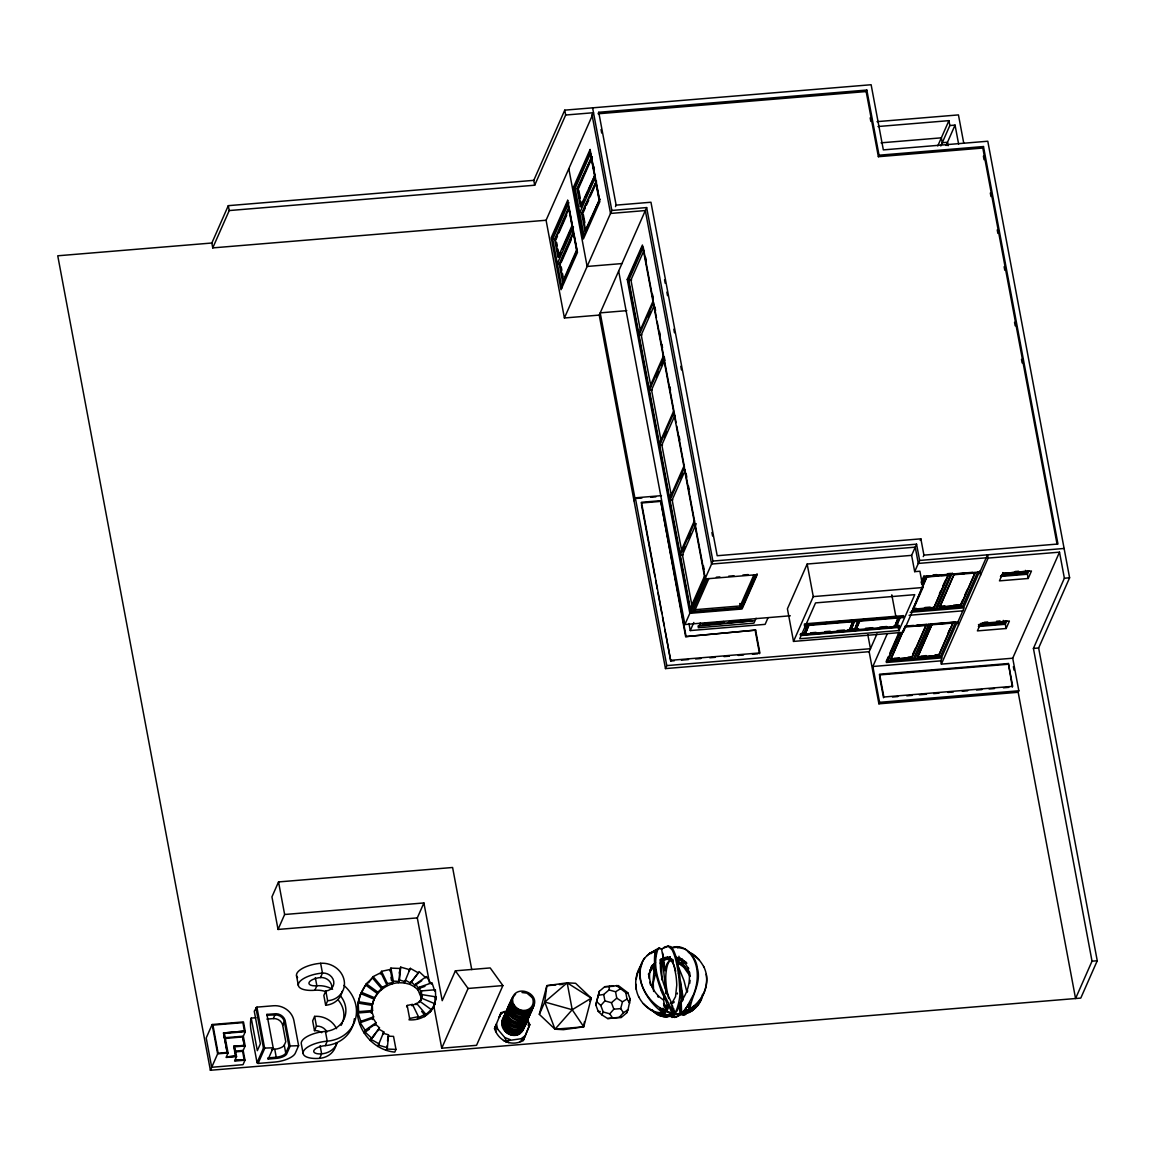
<?xml version="1.0" encoding="UTF-8"?>
<svg xmlns="http://www.w3.org/2000/svg" width="1155" height="1155" viewBox="0 0 1155 1155"><rect width="100%" height="100%" fill="white"/><g stroke="black" fill="none" stroke-linecap="round" stroke-linejoin="round"><path stroke-width="1.5" d="M679.66 990.961C681.479 997.025 673.394 1027.748 671.748 1003.435L675.545 996.606L676.772 985.1A25.049 6.511 85.9 0 0 676.022 975.816L674.433 967.313A25.049 6.511 85.9 0 0 672.224 960.83C669.741 954.795 659.953 957.163 660.487 963.14C659.592 977.375 666.132 990.86 671.748 1003.435M670.03 956.788L670.348 958.491L664.37 958.982L667.965 956.903M266.921 1015.592L266.935 1014.393L276.117 1013.715A9.168 8.172 23.8 0 1 285.097 1020.226L290.078 1046.387L286.483 1054.371A9.168 3.552 -10.6 0 1 277.402 1058.283L268.22 1059.077L268.234 1057.879L276.233 1057.215A8.273 3.205 -10.6 0 0 285.761 1053.115L288.894 1046.026L284.347 1021.756A8.273 7.363 23.8 0 0 274.933 1014.927L267.079 1015.216M357.429 1014.335C356.707 1003.969 359.58 993.517 365.687 985.085L377.252 993.473C373.282 999.234 371.174 1006.193 371.361 1013.18L372.545 1010.495L372.314 1005.384L358.223 1003.117L358.613 1011.65L357.429 1014.335C359.523 1033.465 375.375 1050.371 394.793 1052.104L395.977 1049.404L393.537 1036.382L388.008 1036.165L387.546 1040.987M661.815 960.368L661.757 972.582A35.949 8.504 85.3 0 0 662.046 979.974M681.999 1000.346L681.84 992.492L679.833 982.977M387.069 1045.824L386.766 1049.043L395.977 1049.404M386.174 1050.386L387.358 1047.7L388.6 1034.822L383.2 1033.277M399.197 973.044L400.698 967.139L409.707 969.695M373.513 1000.49C377.743 990.571 387.546 983.598 398.273 982.717L399.457 980.032L400.698 967.139M689.708 983.439L690.084 980.364M539.327 1014.35L544.756 1002.006L546.849 985.677L567.177 982.818L575.594 983.295L591.273 998.151L583.751 1026.824L563.423 1029.668L555.006 1029.206L539.327 1014.35L546.849 985.677L555.829 984.941M583.954 1025.192L584.372 1021.915M595.792 1004.922L599.358 991.293L604.686 986.731L618.358 985.59L627.815 992.766L630.24 999.234L627.959 1009.932L626.674 1012.863L621.347 1017.425L607.674 1018.551L601.943 1014.913L598.218 1011.376L595.792 1004.922L599.358 991.293M598.868 995.177L603.704 994.498L609.032 989.936L609.522 986.052M626.674 1012.863L626.992 1010.279M655.217 970.287L654.813 972.625L653.513 965.681M677.263 994.022L677.408 993.055M434.352 1005.081L436.345 996.938L422.268 994.672L420.478 1000.909L421.662 998.223L434.944 1003.738C431.436 1014.61 420.102 1020.746 409.029 1019.836L409.621 1018.493L407.181 1005.456L412.451 1004.345L418.428 1016.631L417.229 1019.331M677.581 966.721L678.981 963.501L683.847 967.298L690.185 976.293M702.485 994.368C702.875 1002.742 691.022 1013.556 686.07 1013.325M433.746 1006.424L436.345 996.938M636.145 979.426L637.574 972.813L641.559 964.945M523.533 1027.445C522.565 1037.291 507.825 1037.58 504.259 1029.264M523.821 1028.398L524.442 1025.857M524.948 1024.702C522.204 1044.207 492.001 1028.773 505.414 1014.437M525.453 1023.547C523.229 1038.692 498.354 1030.332 504.042 1016.775M525.352 1024.933L525.958 1022.406M526.478 1021.251C524.226 1040.092 494.47 1026.347 506.439 1012.126M526.362 1022.637L526.983 1020.096M527.994 1017.786C527.041 1036.901 496.433 1026.015 506.944 1010.986M527.893 1019.172L528.499 1016.645M529.019 1015.49C526.767 1034.317 497.011 1020.587 508.98 1006.366M529.524 1014.335C527.676 1027.936 505.673 1022.911 507.449 1010.177M529.409 1015.721L530.029 1013.18M530.535 1012.025C527.46 1032.815 495.827 1013.816 512.502 1001.039M531.04 1010.885C527.835 1028.426 499.769 1014.032 511.521 1000.605M530.939 1012.256L531.56 1009.73M532.065 1008.575C530.665 1024.803 504.446 1017.295 510.149 1002.944M531.95 1009.961L532.571 1007.42M533.076 1006.265C530.824 1025.106 501.082 1011.376 513.037 997.155M533.581 1005.11C531.141 1020.977 505.038 1010.899 512.69 997.184C517.945 984.349 540.064 993.892 533.48 1006.496M357.631 1004.46L360.822 993.632L374.105 999.147L371.722 1006.727M421.07 999.566L422.268 994.672M505.053 1014.465C500.62 1025.351 517.079 1034.981 524.529 1026.015M506.583 1011.015C501.544 1023.113 521.959 1032.512 527.387 1020.327M509.124 1005.24C504.692 1016.126 521.15 1025.755 528.586 1016.804M511.665 999.479C507.233 1010.365 523.691 1019.995 531.127 1011.044M607.674 1018.551L619.34 1017.31L623.426 1012.675L620.697 1008.618L622.473 1001.804L627.006 999.046L625.808 992.665L616.351 985.489M664.89 997.097L663.548 999.999L665.554 1010.741C646.338 1002.612 632.377 976.87 644.721 957.769M654.813 972.625L655.838 969.969M687.283 991.943L687.687 990.773M507.68 1011.174L501.068 1012.646L494.513 1028.585C498.57 1040.929 511.448 1046.935 523.273 1040.525L529.813 1024.586L528.037 1021.034L529.178 1026.246M523.273 1040.525L529.813 1024.586M377.757 1046.488L378.941 1043.802L370.755 1039.226L378.883 1029.192L383.792 1031.935L378.349 1045.145L387.358 1047.7M398.273 982.717L404.264 982.905L405.448 980.22L410.357 982.963L418.485 972.929L410.299 968.352L404.856 981.562L399.457 980.032M494.513 1028.585L496.491 1023.908L497.632 1029.119L504.778 1037.551L506.352 1040.872L505.861 1041.969M660.082 960.339L660.79 959.213M668.095 946.508L668.702 945.974L663.923 947.966M669.25 946.523L670.838 946.609L673.004 949.482A35.949 8.504 85.3 0 1 677.133 960.974L679.4 973.044M211.841 243.012L228.3 205.662L533.783 180.339L564.752 110.144L871.13 84.734L883.344 149.89L987.785 141.228L1069.602 577.789L1038.634 647.984L1097.25 960.758L1080.777 998.093L210.383 1070.266L57.75 255.789L211.841 243.012L212.751 247.892L546.084 220.244L593.526 112.714L565.661 115.024L534.707 185.219L229.224 210.557L212.751 247.892M598.738 112.28L598.088 113.782L866.163 91.548L866.827 90.047L598.738 112.28L616.135 205.128L615.485 206.63M551.527 239.258L567.668 202.659L576.821 251.53L560.68 288.129M573.919 188.467L590.061 151.883L599.228 200.753L583.087 237.338M561.908 288.028L552.754 239.157L568.881 202.558M590.58 153.37L575.147 188.366L583.968 235.49M569.141 208.94L572.201 225.225L558.038 257.348L554.674 239.417L568.838 207.308M581.817 206.442L580.431 206.557L577.067 188.64L591.938 156.474L577.774 188.583L581.124 206.5L583.954 200.089M568.823 208.867L555.367 239.359L558.731 257.291L560.854 252.469M557.49 236.096L556.075 239.302L554.674 239.417M558.904 232.891L566.686 215.22M591.923 158.018L578.467 188.525L577.067 188.64M212.13 1024.514L206.211 1037.955L211.697 1067.278L243.026 1064.679L245.004 1060.203L243.171 1050.429L245.149 1045.954L243.33 1036.179L245.293 1031.689L243.474 1021.915L212.13 1024.514L217.631 1053.836L210.383 1070.266M471.745 969.623L452.601 867.492L278.528 881.929L271.945 896.858L278.037 929.443L417.302 917.893L423.899 902.95L284.635 914.5L278.037 929.443M580.431 206.557L595.287 174.391L588.92 188.843M562.268 249.263L572.187 226.784M585.368 196.87L587.505 192.048M573.472 227.001L557.331 263.585L558.717 263.47M579.723 212.809L595.157 177.812M573.717 233.382L576.778 249.668L562.615 281.777L559.251 263.86L573.414 231.751M586.408 230.885L585.008 231L581.658 213.083L596.514 180.916L582.351 213.025L585.701 230.942L592.082 216.49M573.4 233.296L559.944 263.802L563.308 281.719L576.764 251.213M561.359 262.142L571.263 239.663M585.166 208.145L583.044 212.968L581.658 213.083M586.581 204.94L588.704 200.118M590.118 196.913L596.5 182.461M223.521 1032.989L244.485 1031.097L223.521 1032.989L227.189 1052.537L223.594 1032.83M585.008 231L599.864 198.833L593.497 213.271M245.293 1031.689L224.402 1033.422L228.069 1052.97L226.091 1057.46L236.544 1056.594L234.71 1046.82L245.149 1045.954M233.888 1046.228L235.721 1056.002L226.611 1056.897L235.663 1056.146L233.888 1046.228L244.34 1045.362L242.752 1036.887L224.965 1038.504M242.68 1037.031L244.268 1045.506L233.83 1046.372M251.227 1018.104A9.702 2.296 85.3 0 0 251.097 1030.924L257.045 1062.701L258.07 1063.437L274.616 1062.066A17.975 6.973 -10.6 0 0 295.319 1053.158L298.611 1045.679L293.904 1020.601A17.975 16.026 23.8 0 0 273.446 1005.76L256.901 1007.131L254.259 1011.231L260.366 1043.817L257.334 1050.675L251.227 1018.104L255.934 1017.714M236.544 1056.594L234.566 1061.07L245.004 1060.203M611.832 210.455L646.656 207.568L599.228 315.098L564.405 317.986L611.832 210.455L592.602 107.834M242.536 1051.295L234.999 1051.916M244.124 1059.756L235.144 1060.362L244.124 1059.756L242.608 1051.137M266.906 1019.114L273.316 1018.58L274.933 1014.927M257.045 1062.701L263.47 1048.134L255.876 1007.564M258.07 1063.437L264.668 1048.495L256.901 1007.131M285.761 1053.115L284.26 1045.131L285.776 1041.709L282.73 1025.409L284.347 1021.756M268.22 1059.077L273.186 1047.787L266.935 1014.393M689.838 613.334L627.252 279.395L642.411 245.033L704.983 578.973L757.218 574.641L742.059 609.003L689.838 613.334L684.901 624.523L790.309 615.788M757.059 573.833L741.914 608.18L690.56 612.439L628.132 279.322L642.555 246.607M342.169 991.351A20.675 18.422 23.8 0 1 325.667 1005.24L323.848 995.466L325.811 990.99A9.89 8.807 23.8 0 0 333.708 981.245A9.89 8.807 23.8 0 0 322.462 973.073A20.675 8.013 -10.6 0 0 298.654 983.324A20.675 8.013 -10.6 0 0 314.882 990.254L316.86 985.764L315.329 977.621M332.582 989.258A25.165 22.421 23.8 0 0 316.86 985.764A9.89 3.826 -10.6 0 1 309.092 982.457A9.89 3.826 -10.6 0 1 320.484 977.549L322.462 973.073L320.628 963.299A20.675 8.013 -10.6 0 0 297.615 977.621M695.093 523.951L705.07 577.211L690.575 610.071L628.768 280.203L643.248 247.343L653.254 300.69L638.758 333.55M643.985 250.447L630.933 280.015L640.289 329.926M336.553 1028.657A20.675 18.422 23.8 0 0 314.622 1016.386L312.644 1020.861L314.478 1030.635A9.89 8.807 23.8 0 1 321.74 1032.7M314.478 1030.635L316.456 1026.16L314.622 1016.386M325.667 1005.24L327.645 1000.764A20.675 18.422 23.8 0 0 344.161 980.378A20.675 18.422 23.8 0 0 320.628 963.299M343.872 985.417A35.949 32.037 23.8 0 1 355.264 1019.721A35.949 32.037 23.8 0 1 327.24 1041.16A20.675 8.013 -10.6 0 0 303.433 1051.397A20.675 8.013 -10.6 0 0 319.661 1058.327L321.639 1053.851A20.675 18.422 23.8 0 0 337.217 1043.037M320.108 1045.708L321.639 1053.851A9.89 3.826 -10.6 0 1 313.871 1050.53A9.89 3.826 -10.6 0 1 325.262 1045.636L327.24 1041.16L325.407 1031.386A25.165 22.421 23.8 0 0 340.104 995.422M648.186 316.932L650.352 312.009M654.279 305.425L641.242 334.993L650.915 386.622M376.66 994.83L377.858 992.131L381.598 988.666L372.516 977.967L366.279 983.742L360.23 994.975M381.006 990.008L382.19 987.323L386.867 984.955L380.89 972.669L373.108 976.625L368.503 982.862M380.298 974.012L381.497 971.326L390.289 969.464L392.729 982.501L387.459 983.612L386.261 986.298M359.609 1024.023L360.793 1021.338L358.021 1012.993L371.953 1011.838L373.614 1016.848L372.43 1019.533M389.697 970.806L390.881 968.121L400.106 968.482L398.865 981.375L393.321 981.158L392.137 983.843M363.969 1032.931L365.153 1030.246L375.996 1022.724L373.022 1018.19L360.201 1022.68L365.153 1030.246M649.067 388.528L663.562 355.668L657.108 321.249M656.314 376.848L658.48 371.91M661.382 365.341L662.826 362.064M664.587 360.403L651.55 389.971L661.223 441.6M374.798 1025.423L375.996 1022.724M370.163 1040.568L379.475 1027.849L375.389 1024.066L364.561 1031.588L371.347 1037.883M378.291 1030.534L379.475 1027.849M409.115 971.037L410.299 968.352M382.608 1034.62L383.792 1031.935M404.264 982.905L409.765 984.305L419.077 971.586L425.863 977.881M421.084 997.371L417.995 989.936L414.443 986.731L415.627 984.046L426.455 976.538L431.407 984.103M406.589 1006.814L407.181 1005.456M417.995 989.936L419.178 987.251L431.999 982.761L434.771 991.091M634.023 500.808L635.337 497.819L661.454 495.654M659.361 443.506L673.856 410.646L663.865 357.299L649.37 390.159L652.272 389.914M664.443 436.749L666.608 431.826M674.895 415.381L661.844 444.949L671.517 496.578M420.247 993.589L421.431 990.903L435.363 989.748L435.753 998.281M424.434 1016.718L425.618 1014.032L416.536 1003.32L411.859 1005.687M430.079 1012.285L431.263 1009.6L419.684 1001.197L415.944 1004.662M685.637 636.636L755.601 630.11L685.637 636.636L660.631 500.678L641.473 502.266L670.752 661.021L674.303 660.732M433.804 1005.947L441.73 1048.206L476.539 1045.318L502.887 985.576L490.196 967.933L455.388 970.821L442.206 1000.692L423.899 902.95M669.669 498.484L684.164 465.624M680.54 478.589L682.706 473.651M685.189 470.359L672.152 499.927L681.825 551.556M441.73 1048.206L468.078 988.463L455.388 970.821M679.977 553.462L694.458 520.602M682.865 551.628L685.045 546.705M688.669 538.49L690.849 533.567M696.22 523.691L682.446 554.905L692.134 606.534M879.042 155.203L983.483 146.541L982.818 148.042L878.378 156.705L879.042 155.203L866.827 90.047M501.068 1012.646L498.974 1017.598L499.942 1016.516M690.271 608.44L704.767 575.58M876.977 633.922L869.138 651.694L665.468 668.586L666.782 665.598L635.337 497.819M704.983 578.973L712.895 561.056L646.656 207.568M690.56 612.439L705.705 578.092M707.12 578.684L692.625 611.544L740.499 607.573L754.995 574.728M701.302 593.352L703.482 588.415M694.372 611.399L708.852 578.54M767.974 617.882L765.13 624.364L690.271 630.572L693.837 622.473M700.378 622.863L698.226 627.743L753.926 623.137L756.077 618.243M937.788 145.905L948.919 120.654L877.973 126.53M940.834 145.949L949.843 125.534L948.919 120.654M753.955 574.728L740.196 605.956L694.054 609.782M946.061 145.516L955.055 125.101L949.843 125.534M753.955 620.755L697.909 626.126M589.916 1001.241L591.273 998.151L567.177 982.818L544.756 1002.006L555.006 1029.206L583.751 1026.824L572.216 1009.73L567.177 982.818M601.943 1014.913L603.242 1011.982L600.802 1005.514L597.077 1001.991M911.627 555.367L807.172 564.03L787.421 608.829L793.514 641.415L903.196 632.319L922.946 587.505L919.9 571.22L914.673 571.653L911.627 555.367L916.565 544.164L712.895 561.056M628.955 1002.165L630.24 999.234M793.514 641.415L813.279 596.601L807.172 564.03M804.458 623.859L804.429 625.765L903.571 617.535M807.908 625.476L803.837 634.73L806.984 625.707M805.786 632.42L809.179 624.696L814.492 624.263M805.223 634.615L809.063 624.047M851.235 625.014L849.445 630.948L853.285 620.379M857.472 621.52L854.31 630.543L858.396 621.289M859.667 620.509L855.581 629.778L894.576 626.544L898.662 617.275L891.573 617.867M859.796 621.173L855.711 630.428L855.465 629.129M920.217 540.338L920.867 538.836L717.197 555.728L650.958 202.241L616.135 205.128M1012.718 658.206L941.354 664.125L988.117 558.082L1059.496 552.162L1012.718 658.206L1018.826 690.777L1018.176 692.278L878.912 703.828L879.561 702.327L872.848 666.493L887.083 634.211M914.673 571.653L919.625 560.449L916.565 544.164M923.264 556.623L923.928 555.136L920.867 538.836M897.854 618.17L894.706 627.194L898.778 617.939M898.576 619.6L896.092 627.078L900.178 617.824M898.951 630.515L914.76 594.666L815.546 602.896L799.736 638.744L898.951 630.515L896.728 621.116M888.325 656.632L886.174 661.512L941.874 656.906L956.975 622.646M889.769 653.369L899.11 632.189M921.17 582.163L924.043 575.638M899.283 633.171L886.347 662.494L942.061 657.874L940.733 660.862L941.354 664.125M921.358 583.131L924.231 576.619L979.931 571.999L987.511 554.819L988.117 558.082M900.51 632.825L888.238 660.631L913.475 658.538L928.634 624.176M921.849 584.416L925.458 576.244L930.511 575.825M910.284 626.241L926.151 625.259L911.786 657.816L890.722 659.563L904.307 628.306M941.137 575.479L948.212 575.219L933.861 607.775L912.797 609.522L927.09 576.634L937.615 575.768M890.722 659.563L905.029 626.674M912.797 609.522L926.974 575.984M913.042 653.571L915.193 648.691M939.419 593.771L940.849 590.523M943 585.643L945.165 580.748M926.079 624.927L911.728 657.484L890.664 659.231M933.861 607.775L948.154 574.887M952.254 573.024L937.283 608.353L962.534 606.26L977.679 571.913M917.648 656.993L931.998 624.436L917.705 657.325L938.77 655.578L953.063 622.689L938.712 655.246L917.705 657.325M964.598 573.53L954.073 574.396L939.708 606.967L960.772 605.22L975.138 572.649L968.121 573.241M975.138 572.649L960.83 605.538L939.78 607.285L954.073 574.396M947.923 633.431L950.074 628.551M960.657 604.556L962.808 599.676M964.959 594.796L967.11 589.916M979.758 571.018L963.949 606.866L911.829 611.183M958.477 625.288L957.87 622.025L964.122 607.848L910.212 612.309M978.66 625.765L1003.912 623.671L1005.225 620.683M1000.735 575.739L1025.972 573.645L1027.3 570.657M1006.828 620.841L1005.326 624.278L978.386 626.501M1028.903 570.801L1027.387 574.237L1000.461 576.475M1006.121 628.508L1009.412 621.044L980.682 623.426L977.39 630.89L1006.121 628.508L1005.197 623.628M1028.181 578.482L1031.473 571.003L1002.757 573.385L999.45 580.864L1028.181 578.482L1027.271 573.587M1012.358 687.081L1008.416 663.519L879.605 674.202L883.878 697.014L1012.69 686.33L1008.416 663.519M1018.176 692.278L1075.565 998.526L1092.024 961.177L1033.422 648.417L1064.376 578.222L1059.496 552.162M656.04 971.557L653.225 983.006L653.615 991.452M651.001 967.457L651.81 965.768M648.359 974.257L654.625 965.465L652.373 987.482M701.099 999.176L697.721 1005.673M641.588 964.338C635.019 973.824 633.749 986.601 638.787 997.054M677.408 947.923L679.501 947.1M652.748 964.93C644.923 976.928 652.33 992.982 663.548 999.999M512.17 998.339L515.549 994.123M512.026 999.45C503.696 1010.12 521.815 1023.46 530.116 1013.339M509.485 1005.225C499.971 1015.981 518.133 1030.765 527.07 1020.255M507.955 1008.676C498.455 1019.389 516.588 1034.259 525.539 1023.72M503.031 1019.071L504.403 1016.747M503.898 1017.887C496.405 1027.445 510.683 1040.251 520.024 1033.566M419.092 1002.54L421.662 998.223M430.671 1010.943L434.944 1003.738M533.985 1005.341C530.159 1017.541 510.51 1011.794 512.026 999.811M657.888 949.352C650.164 971.268 664.096 993.733 673.423 1013.195M660.097 963.689L662.71 960.686L664.443 978.458A25.049 5.342 84.6 0 0 665.381 987.828L665.785 990.398M683.269 999.624L681.724 1001.833M677.133 963.905L677.321 959.848M665.554 1010.741C670.348 1003.969 662.522 996.26 660.92 989.792M666.695 1011.174L668.196 1008.257L668.124 1004.778L672.152 1012.935L666.608 1011.246L665.468 1005.168M683.616 1015.202C680.035 1012.646 675.892 1020.341 671.734 1015.577M653.687 965.017L650.02 970.402L653.947 964.656M673.466 1002.93L674.275 1001.89M372.199 1038.056L375.245 1034.303M660.169 962.375L661.18 961.22L660.357 961.509M655.549 962.303L654.336 963.761M650.886 968.164L653.571 964.642L652.041 965.551M657.902 949.338L659.346 947.851L661.598 949.28L664.804 946.912L668.168 946.176L671.907 949.554A35.949 8.504 85.3 0 1 676.05 961.061A35.401 8.374 85.3 0 1 678.303 973.145M555.006 1029.206L572.216 1009.73L591.273 998.151M600.802 1005.514L604.902 1000.88L603.704 994.498M603.242 1011.982L609.768 1013.816L613.854 1009.181L620.697 1008.618M687.283 1012.964L682.259 1014.047C683.933 1017.006 689.318 1012.617 686.705 1009.932M500.303 1014.581L504.547 1011.433M525.352 1035.573L521.122 1038.72L506.352 1040.872M523.071 1039.673L524.024 1038.59M674.578 1013.44C681.349 1008.921 678.346 995.884 680.555 1012.935L677.465 1014.018L674.578 1013.44L673.668 1008.546M652.647 952.471L653.802 951.359L649.558 953.279M653.456 952.182L654.697 950.998M505.919 1013.282L507.926 1011.405M692.942 1010.12L688.698 1012.069L692.697 1010.336M646.872 955.763L649.341 953.611L651.478 953.452M695.628 1007.636C690.95 1012.213 690.632 1008.849 695.469 1005.572C705.705 995.581 710.325 979.743 703.64 966.417M655.145 962.692L651.94 966.013L654.221 963.804M425.026 1015.375L431.263 1009.6M656.228 949.641L658.697 948.14L659.837 948.833M532.657 1007.579C527.387 1013.758 516.66 1011.174 513.499 1004.099M522.998 1029.48C516.299 1037.421 501.746 1030.722 502.873 1020.558M604.902 1000.88L611.428 1002.713L616.756 998.165L615.557 991.77L609.032 989.936M678.101 962.187L679.342 961.783M643.349 1003.709C648.388 1008.272 655.13 1014.003 662.522 1012.358C643.263 998.916 626.486 964.382 654.322 950.839C658.855 946.436 654.178 954.42 654.625 956.196C653.802 967.717 656.964 979.079 660.92 989.777M678.895 947.663L685.29 949.035M421.806 980.696L415.035 985.388L410.949 981.62M365.312 1031.993L369.383 1029.177M689.015 1004.085L689.881 1008.69C701.677 1001.861 708.491 987.669 706.225 974.185M688.871 1009.369L683.154 1012.011L689.968 1002.944L688.871 1009.369L688.005 1004.807M519.793 1041.738L521.973 1040.366M615.557 991.77L620.091 989.012M623.426 1012.675L627.959 1009.932M417.821 1017.974L425.618 1014.032M660.212 959.733L662.075 959.199L661.469 958.751M663.389 1012.04L665.006 1011.174C653.326 1002.511 666.955 1017.598 662.797 1008.907M649.702 953.135L652.142 952.745M671.286 947.75C683.904 942.798 696.147 956.167 697.36 968.078C701.533 982.544 691.946 995.22 689.881 1008.69M672.499 947.793L678.837 946.927M660.544 960.96L662.421 959.892L661.108 959.69M685.059 949.049C699.555 959.184 699.656 980.335 693.231 995.22C690.055 1000.172 679.053 1025.51 679.963 1002.699C690.185 991.048 694.631 968.511 680.208 958.534M424.997 986.341L418.586 988.593L415.627 984.046M360.793 1021.338L373.614 1016.848M409.621 1018.493L418.428 1016.631M681.19 962.447L679.515 963.039L684.973 967.587L681.378 962.779M877.02 121.65L958.448 114.908L963.732 143.076M881.048 142.83L941.354 137.835L942.263 142.715L947.49 142.282L948.125 145.732M552.754 239.157L554.14 239.042M559.251 263.86L560.651 263.744M621.953 263.571L587.13 266.459L568.823 168.717M627.252 279.395L628.132 279.322M628.768 280.203L631.669 279.958M626.79 310.652L600.21 312.861L635.005 498.57M641.963 334.936L639.062 335.181L653.557 302.321L656.459 317.813M662.566 444.892L659.664 445.137L674.159 412.277L676.094 422.6M636.752 498.426L641.978 497.993M650.684 497.271L655.896 496.838M672.874 499.87L669.972 500.115L684.467 467.255L676.743 426.036M641.155 503.017L660.299 501.429M683.183 554.848L680.281 555.093L694.761 522.233L684.785 468.973M923.928 555.136L1057.966 544.019L983.483 146.541M716.331 577.211L719.868 576.908M728.733 576.186L734.031 575.739M742.896 575.002L748.209 574.569M919.625 560.449L1064.101 548.466M986.197 557.807L918.297 563.438L915.251 547.152L711.581 564.044L645.327 210.557L610.519 213.444L591.952 114.359M933.023 574.901L936.618 574.598M947.403 573.703L950.998 573.4M933.875 575.551L950.695 574.151L935.55 608.497L911.988 610.461M952.442 574.006L972.64 572.331M927.147 576.966L948.212 575.219M954.131 574.728L975.195 572.981M1015.115 571.523L1018.623 571.234M1015.231 572.173L1018.739 571.884M1002.208 574.454L1025.755 572.505M813.279 596.601L922.946 587.505M1064.376 578.222L1069.602 577.789M723.478 622.083L702.413 623.83L723.535 622.415L723.348 621.433M699.988 625.23L725.225 623.137M726.971 622.993L752.208 620.899M912.609 608.541L916.117 608.252M924.895 607.53L930.165 607.097M944.862 605.87L939.592 606.303L939.78 607.285M953.626 605.148L958.895 604.715M912.724 609.205L933.789 607.458M806.219 623.714L903.585 615.629M909.086 615.283L962.808 610.836M805.959 624.306L813.033 623.714M820.122 623.137L827.197 622.545M834.285 621.953L841.36 621.376M848.449 620.784L855.523 620.192M862.612 619.614L869.686 619.022M876.775 618.43L883.849 617.853M889.162 617.405L898.013 616.669M821.566 623.671L828.64 623.094M835.715 622.502L842.789 621.91M849.863 621.332L853.401 621.029L849.315 630.298L805.107 633.965M863.218 620.221L870.307 619.629M877.396 619.051L884.485 618.459M804.703 625.158L903.831 616.943M803.591 633.431L804.977 633.315M810.723 632.839L816.036 632.391M824.887 631.655L830.2 631.222M837.274 630.63L844.363 630.038M847.9 629.749L858.526 628.869M865.6 628.277L872.689 627.699M879.764 627.107L886.852 626.515M893.927 625.938L899.24 625.49M800.588 633.705L804.125 633.416M850.196 629.591L855.523 629.143M851.177 630.053L854.714 629.764M895.443 626.385L898.98 626.097M800.256 634.456L803.808 634.153M905.072 626.14L913.49 625.433M916.853 625.158L926.945 624.321M800.343 635.019L899.485 626.804M905.751 626.356L957.87 622.025M937.268 624.003L947.807 623.123M801.859 635.467L899.225 627.396M905.087 627.006L926.151 625.259M932.071 624.768L953.135 623.021M984.262 622.285L987.77 621.996M996.548 621.274L1000.057 620.971M982.631 623.079L986.139 622.79M996.678 621.924L1000.187 621.635M978.458 624.624L1003.695 622.531M671.084 660.285L759.875 652.922L755.601 630.11M681.407 660.14L688.51 659.548M695.613 658.971L700.941 658.523M709.82 657.787L715.147 657.339M724.026 656.603L729.354 656.17M738.233 655.434L743.56 654.986M752.439 654.25L757.767 653.817M666.782 665.598L870.451 648.706L867.809 634.629M894.057 658.292L899.312 657.859M908.09 657.123L911.598 656.834L911.786 657.816M921.026 656.054L926.296 655.621M935.074 654.885L938.582 654.596L938.77 655.578M1033.422 648.417L1038.634 647.984M872.848 666.493L940.733 660.862M879.273 674.953L1008.084 664.269M892.483 697.014L897.854 696.566M906.805 695.83L912.161 695.382M919.322 694.79L926.483 694.198M933.644 693.606L939.001 693.159M947.952 692.423L953.323 691.975M962.259 691.224L967.63 690.791M976.581 690.04L981.952 689.593M989.099 689.001L994.469 688.553M1003.421 687.817L1008.777 687.369M879.561 702.327L1018.826 690.777M468.078 988.463L502.887 985.576M559.424 984.638L563.019 984.334M613.522 986.269L604.686 986.731M358.613 1011.65L372.545 1010.495M1092.024 961.177L1097.25 960.758M224.171 1037.767L243.33 1036.179M273.186 1047.787L263.47 1048.134M298.611 1045.679L288.894 1046.026M234.479 1051.151L243.171 1050.429M227.261 1052.378L218.136 1053.288L212.953 1025.106L242.897 1022.637L244.412 1031.256M217.631 1053.836L228.069 1052.97M271.541 1049.505L274.746 1049.231A8.273 3.205 -10.6 0 0 284.26 1045.131M522.002 992.52L526.94 993.141L532.311 997.66A10.525 9.384 23.8 0 1 523.273 1010.437A10.525 9.384 23.8 0 1 513.21 996.779M625.808 992.665L627.815 992.766M598.218 1011.376L600.225 1011.491M619.34 1017.31L621.347 1017.425M663.663 1016.544L667.056 1016.674L671.257 1014.956L665.035 1014.841L664.457 1011.794M681.912 961.566L686.893 963.212L680.829 960.05L681.58 961.552M358.815 1001.775L372.906 1004.042M676.455 959.112L679.963 960.368M676.801 958.766L680.858 958.534M510.164 1039.63L504.778 1037.551M508.821 1042.647L503.45 1040.568M673.105 959.906L671.748 959.126M672.889 960.455L673.221 962.794M676.44 957.365L680.078 958.304M521.122 1038.72L523.764 1039.428M544.756 1002.006L572.216 1009.73M669.597 956.932L670.362 957.177M685.897 962.952L682.085 962.332L689.333 972.986M361.414 992.289L374.696 997.805M678.75 957.914L681.782 959.271L680.829 958.621M688.481 952.37L692.408 954.146L699.078 959.762M682.028 959.17L680.613 958.953L686.113 962.158M688.38 951.893C695.296 954.492 700.248 960.469 703.756 966.749M527.965 1025.005L529.337 1025.698M495.004 1027.474L497.632 1029.119M409.765 984.305L414.443 986.731M616.756 998.165L622.473 1001.804M366.279 983.742L377.858 992.131M682.114 959.256L685.897 963.169M651.911 1010.235C654.64 1012.459 660.126 1018.017 663.908 1015.274L663.836 1014.624C653.066 1013.368 643.494 1006.395 638.672 996.707M529.279 994.412L531.459 996.361M528.903 993.574L532.311 997.66M652.301 1009.932C656.675 1015.173 664.616 1018.912 671.214 1015.721C674.794 1012.906 672.658 1021.078 670.463 1015.418M658.263 996.765L657.556 995.957L658.177 996.938M421.618 1011.361L423.885 1014.032M373.108 976.625L382.19 987.323M627.006 999.046L629.749 1003.117M609.768 1013.816L612.511 1017.873M506.092 1023.604L507.392 1025.568M670.348 1002.742L671.185 1004.128M381.497 971.326L387.459 983.612M496.304 1032.137L495.163 1026.925M677.754 965.089L684.02 980.667L686.85 991.914M675.718 971.283C670.203 949.728 665.699 966.851 665.742 978.372A25.049 6.511 85.9 0 0 666.478 987.626L668.066 996.144A25.049 6.511 85.9 0 0 668.759 998.584M665.843 992.636L666.392 993.964L665.858 990.86M688.221 967.414L688.727 968.684M611.428 1002.713L613.854 1009.181M419.178 987.251L420.839 992.246M649.745 982.299L650.568 985.027M680.382 980.768L683.312 998.729M681.623 1012.56L680.757 990.875A35.949 8.504 85.3 0 0 679.429 973.189M678.851 975.426L679.212 976.841M982.818 148.042L1056.984 543.745M983.41 156.17L984.074 159.693M990.311 193.029L990.976 196.538M997.227 229.888L997.877 233.397M1004.128 266.733L1004.792 270.241M1014.538 322.303L1015.202 325.826M1021.482 359.378L1022.146 362.915M955.055 125.101L958.621 144.086M1025.366 570.382L1025.972 573.645M1024.009 571.451L1003.002 573.515L1002.814 572.548M1013.368 666.652L1014.018 670.117M1003.291 620.408L1003.912 623.671M979.931 571.999L980.552 575.262M866.163 91.548L878.378 156.705M870.163 117.853L870.827 121.405M891.804 594.839L896.063 617.607M879.59 676.7L883.546 697.764M869.138 651.694L878.912 703.828M755.269 630.861L759.542 653.672M739.734 603.502L740.499 607.573M664.544 279.741L665.208 283.278M666.854 292.114L667.518 295.651M673.813 329.233L674.477 332.755M680.771 366.337L681.436 369.874M711.899 532.484L712.563 536.021M645.602 257.363L646.266 260.915M652.575 294.583L653.239 298.12M654.899 306.985L655.564 310.522M659.548 331.788L660.212 335.34M661.873 344.19L662.537 347.742M664.197 356.592L664.861 360.143M669.842 386.723L670.506 390.26M679.14 436.33L679.804 439.882M686.113 473.55L686.777 477.087M688.438 485.952L689.102 489.489M703.381 565.69L704.045 569.227M601.033 129.548L601.697 133.042M688.957 623.541L690.271 630.572M618.661 271.035L684.901 624.523M660.631 500.678L685.969 635.885M593.757 166.248L594.377 169.511M591.23 156.531L594.291 172.817M595.807 180.974L598.868 197.26M641.473 504.778L654.972 576.749M655.621 580.272L657.267 589.05M657.931 592.558L661.873 613.623M662.537 617.131L664.183 625.909M664.832 629.432L670.752 661.021M564.752 110.144L565.661 115.024M578.771 190.156L580.301 198.299M580.907 201.562L581.514 204.825M583.347 214.585L584.878 222.742M599.228 315.098L665.468 668.586M556.681 242.564L557.288 245.827M557.894 249.076L559.424 257.233M561.258 267.007L561.864 270.256M562.485 273.518L563.091 276.781M546.084 220.244L564.405 317.986M533.783 180.339L534.707 185.219M678.909 956.253L679.486 959.3M677.754 958.838L678.418 962.346M679.328 1006.409L680.555 1012.935M662.609 952.904L663.533 957.798M672.513 1005.774L673.74 1012.3M661.598 949.28L663.432 959.069M663.49 962.49L664.111 965.797M671.546 1009.672L672.152 1012.935M654.322 950.839L655.477 956.975M663.576 1003.522L664.154 1006.583M663.028 1008.142L663.605 1011.217M662.364 1012.921L663.013 1016.386L664.688 1016.227L665.035 1014.841M636.304 989.561L635.957 984.248M417.302 917.893L429.516 983.049M390.881 968.121L393.321 981.158M390.924 977.332L391.531 980.581M228.3 205.662L229.224 210.557M325.811 990.99L327.645 1000.764M296.517 975.715L298.351 985.489M278.528 881.929L284.635 914.5M303.13 1053.562L301.296 1043.788A20.675 8.013 -10.6 0 1 325.407 1031.386M274.746 1049.231L276.233 1057.215M268.234 1057.879L268.379 1058.702M434.771 996.751L435.161 999.624M689.622 972.221L690.098 976.004M648.85 975.065L649.11 978.603M421.431 990.903L421.676 996.014M678.332 973.261A35.949 8.504 85.3 0 1 679.689 991.091M664.5 998.656A35.401 8.374 85.3 0 1 663.764 994.7M320.484 977.549A9.89 8.807 23.8 0 1 331.846 988.059M316.456 1026.16A9.89 8.807 23.8 0 1 326.937 1032.036M336.394 1042.835A20.675 18.422 23.8 0 1 319.661 1058.327M354.368 1018.696A35.949 32.037 23.8 0 1 325.262 1045.636M314.882 990.254A25.165 22.421 23.8 0 1 326.114 991.712M338.126 999.898A25.165 22.421 23.8 0 1 342.905 1021.338M342.4 1022.709A25.165 22.421 23.8 0 1 341.1 1025.337M273.316 1018.58A8.273 7.363 23.8 0 1 282.73 1025.409M665.237 969.449L665.049 970.763L663.793 960.31L666.883 959.228L669.77 959.819L666.753 964.194L665.237 969.449M674.405 1016.963C673.379 1018.724 679.14 1015.577 679.963 1014.263L674 1014.769L674.405 1016.949M567.697 200.291L551.224 237.627L560.998 289.746L577.457 252.411L567.697 200.291M590.09 149.5L573.616 186.85L583.39 238.97L599.864 201.634L590.09 149.5M854.671 620.264L850.831 630.832L854.671 620.264M930.367 624.032L915.222 658.393L940.459 656.3L955.618 621.939L930.367 624.032M694.862 1005.745L690.43 1009.658L694.862 1005.745M682.475 1012.747C680.901 1015.332 691.903 1012.17 689.001 1009.73L682.475 1012.747M670.564 959.083L668.788 959.011L670.564 959.083M674.044 1013.931L675.545 1014.234L674.044 1013.931M663.836 959.43L665.251 959.3L663.836 959.43M680.786 1013.585L679.082 1013.931L680.786 1013.585M672.585 1014.119L667.662 1014.812L664.876 1014.364L663.894 1012.747L666.06 1011.665L672.585 1014.119M662.999 1012.935L658.018 1013.079L663.692 1014.162L662.999 1012.935M750.461 619.845L729.397 621.592L750.461 619.845"/></g></svg>
